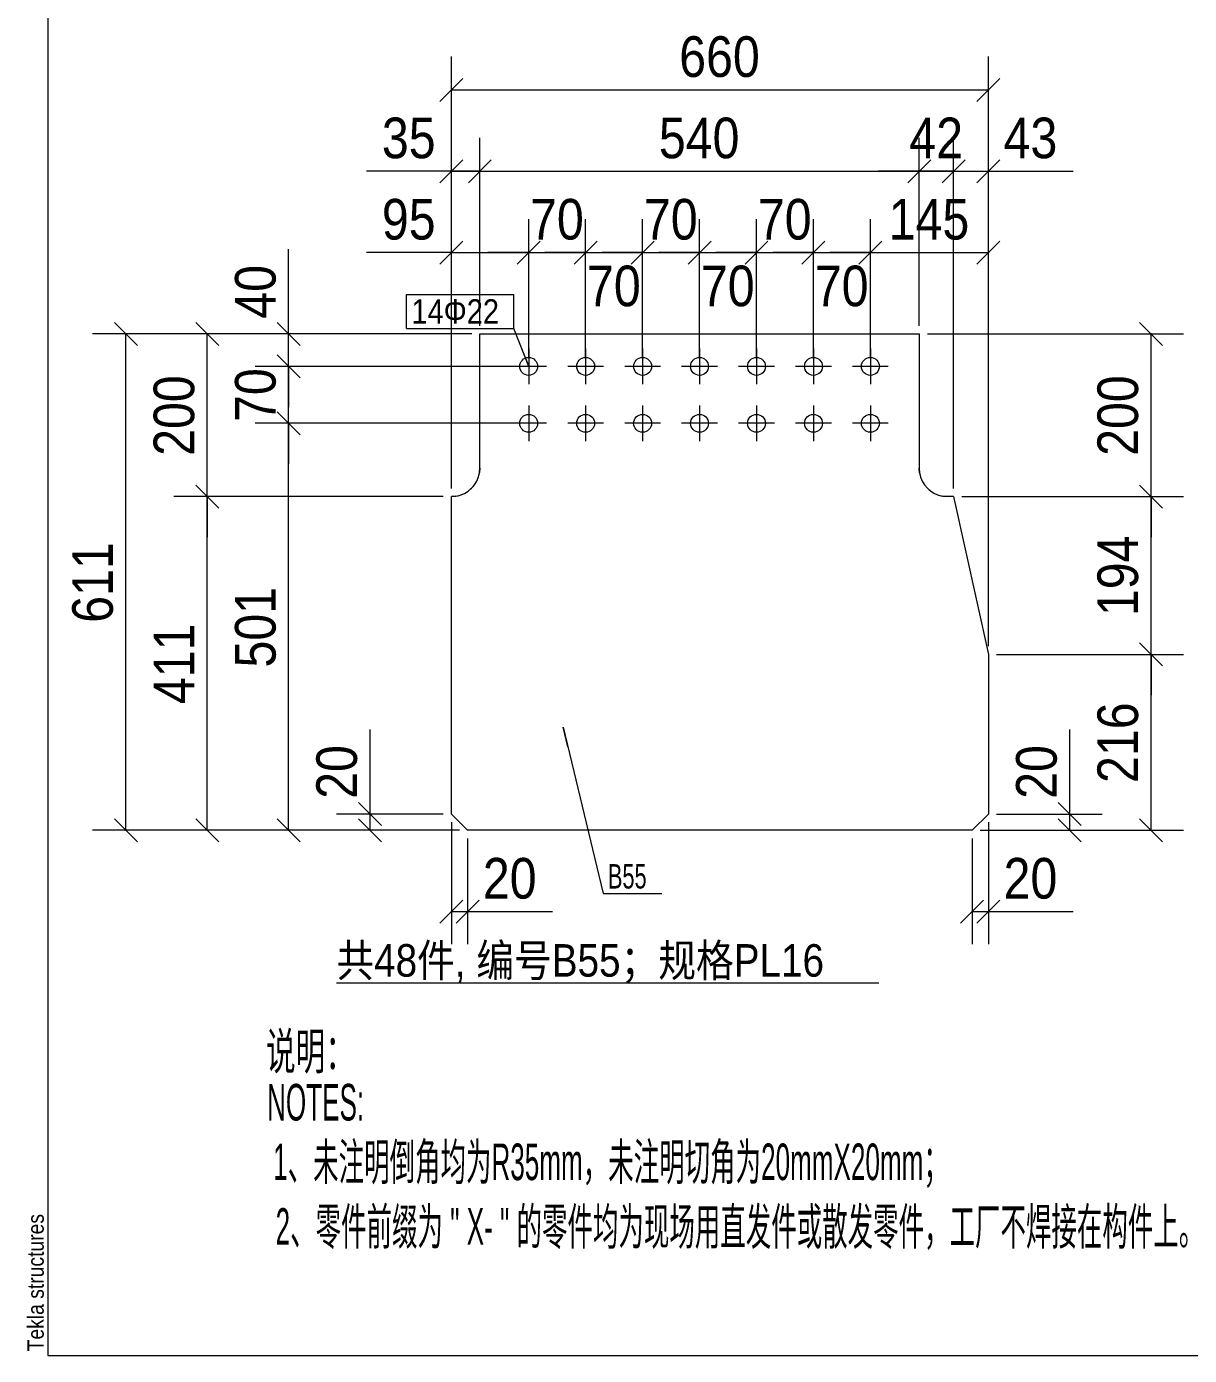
# Model space of a CAD drawing. Header units: inches. Extents: x 0 to 1938, y -2180 to 0.
# Drawn here: x 652.4 to 795.3, y -1740 to -1576.6 of the extents above; entities that cross this region are included whole.
import ezdxf

# ---------------------------------------------------------------- set-up
doc = ezdxf.new("R2010")
doc.units = ezdxf.units.IN
doc.header["$MEASUREMENT"] = 0
doc.linetypes.add('XKITLINE00', pattern=[0])
doc.linetypes.add('XKITLINE01', pattern=[4, 1, -1, 1, -1])
for name, color, linetype, lineweight in [('Bolt', 7, 'Continuous', 0), ('BoltMark', 3, 'Continuous', 0), ('DrawingSheet', 5, 'Continuous', 0), ('OtherObjectType', 1, 'Continuous', 0), ('Part', 2, 'Continuous', 0), ('PartMark', 3, 'Continuous', 0), ('Z-DIMENSIONS', 1, 'Continuous', 0)]:
    doc.layers.add(name, color=color, linetype=linetype, lineweight=lineweight)
doc.styles.add('Arial', font='arial.ttf')
doc.styles.add('Arial Narrow', font='ARIAL.TTF')
doc.styles.add('romsim', font='ARIAL.TTF')
doc.styles.add('宋体', font='ARIAL.TTF')

# ---------------------------------------------------------------- blocks, each defined once
blk = doc.blocks.new('*A1559')
at = {"layer": 'Part', "color": 2, "linetype": 'XKITLINE00', "lineweight": 0}
for p, q in [((58.1, 114.13), (58.1, 130.63)), ((58.1, 130.63), (112.1, 130.63)), ((112.1, 130.63), (112.1, 114.08)), ((58.1, 114.13), (58.06, 113.58)), ((112.14, 113.54), (112.1, 114.08)), ((55.15, 110.67), (54.6, 110.63)), ((54.6, 71.58), (54.6, 110.63)), ((115.55, 110.63), (115.01, 110.67)), ((116.32, 110.63), (115.55, 110.63)), ((116.32, 110.63), (120.6, 91.21)), ((120.6, 91.21), (120.6, 71.58)), ((56.6, 69.58), (54.6, 71.58)), ((120.6, 71.58), (118.6, 69.58)), ((118.6, 69.58), (56.6, 69.58))]:
    blk.add_line(p, q, dxfattribs=at)
at = {"layer": 'Part', "color": 6, "linetype": 'XKITLINE01', "lineweight": 0}
for p, q in [((58.06, 113.58), (58.1, 114.13)), ((112.1, 114.08), (112.14, 113.54)), ((54.6, 110.63), (55.15, 110.67)), ((115.01, 110.67), (115.55, 110.63))]:
    blk.add_line(p, q, dxfattribs=at)
at = {"layer": 'Part', "color": 2, "linetype": 'XKITLINE00', "lineweight": 0}
for centre, radius, start, end in [((54.6, 114.13), 3.5, 279, 351), ((115.55, 114.08), 3.45, 189, 261)]:
    blk.add_arc(centre, radius, start, end, dxfattribs=at)
at = {"layer": 'Part', "color": 6, "linetype": 'XKITLINE01', "lineweight": 0}
for centre, radius, start, end in [((54.6, 114.13), 3.5, 279, 351), ((115.55, 114.08), 3.45, 189, 261)]:
    blk.add_arc(centre, radius, start, end, dxfattribs=at)
blk = doc.blocks.new('*A1560')
at = {"layer": 'Bolt', "color": 2, "linetype": 'XKITLINE00', "lineweight": 0}
for p, q in [((64.1, 128.83), (64.1, 124.43)), ((71.1, 128.83), (71.1, 124.43)), ((78.1, 128.83), (78.1, 124.43)), ((85.1, 128.83), (85.1, 124.43)), ((92.1, 128.83), (92.1, 124.43)), ((99.1, 128.83), (99.1, 124.43)), ((106.1, 128.83), (106.1, 124.43)), ((66.3, 126.63), (61.9, 126.63)), ((73.3, 126.63), (68.9, 126.63)), ((80.3, 126.63), (75.9, 126.63)), ((87.3, 126.63), (82.9, 126.63)), ((94.3, 126.63), (89.9, 126.63)), ((101.3, 126.63), (96.9, 126.63)), ((108.3, 126.63), (103.9, 126.63)), ((64.1, 121.83), (64.1, 117.43)), ((71.1, 121.83), (71.1, 117.43)), ((78.1, 121.83), (78.1, 117.43)), ((85.1, 121.83), (85.1, 117.43)), ((92.1, 121.83), (92.1, 117.43)), ((99.1, 121.83), (99.1, 117.43)), ((106.1, 121.83), (106.1, 117.43)), ((66.3, 119.63), (61.9, 119.63)), ((73.3, 119.63), (68.9, 119.63)), ((80.3, 119.63), (75.9, 119.63)), ((87.3, 119.63), (82.9, 119.63)), ((94.3, 119.63), (89.9, 119.63)), ((101.3, 119.63), (96.9, 119.63)), ((108.3, 119.63), (103.9, 119.63))]:
    blk.add_line(p, q, dxfattribs=at)
for centre in [(64.1, 126.63), (71.1, 126.63), (78.1, 126.63), (85.1, 126.63), (92.1, 126.63), (99.1, 126.63), (106.1, 126.63), (64.1, 119.63), (71.1, 119.63), (78.1, 119.63), (85.1, 119.63), (92.1, 119.63), (99.1, 119.63), (106.1, 119.63)]:
    blk.add_circle(centre, 1.1, dxfattribs=at)
blk = doc.blocks.new('*A1597')
at = {"layer": 'DrawingSheet', "color": 5, "linetype": 'XKITLINE00', "lineweight": 0}
for p, q in [((5, 425), (5, 5)), ((5, 5), (635, 5))]:
    blk.add_line(p, q, dxfattribs=at)
at = {"layer": 'DrawingSheet', "color": 5, "style": 'Arial', "width": 0.85}
blk.add_text('Tekla structures', height=2, rotation=90, dxfattribs=at).set_placement((4.5, 5.5))
blk = doc.blocks.new('*A1598')
at = {"layer": 'OtherObjectType', "color": 7, "style": 'Arial'}
for s, width, p in [('说明：', 0.595, (31.8, 40.17)), ('NOTES:', 0.51, (31.95, 33.89)), ('1、未注明倒角均为R35mm，未注明切角为20mmX20mm；', 0.51, (32.7, 26.56)), ('2、零件前缀为 " X- " 的零件均为现场用直发件或散发零件，工厂不焊接在构件上。', 0.51, (33, 18.61))]:
    blk.add_text(s, height=4.5, dxfattribs=dict(at, width=width)).set_placement(p)
blk = doc.blocks.new('*A1650')
at = {"layer": 'OtherObjectType', "color": 6, "linetype": 'XKITLINE00', "lineweight": 0}
blk.add_line((40.47, 50.83), (107.13, 50.83), dxfattribs=at)
at = {"layer": 'OtherObjectType', "color": 3, "style": '宋体', "width": 0.85}
blk.add_text('共48件, 编号B55；规格PL16', height=4, dxfattribs=at).set_placement((40.47, 51.58))
blk = doc.blocks.new('*A1651')
at = {"layer": 'Z-DIMENSIONS', "color": 4, "linetype": 'XKITLINE00', "lineweight": 0}
for p, q in [((54.6, 70.58), (54.6, 55.58)), ((56.6, 68.58), (56.6, 55.58)), ((56.01, 60.99), (53.19, 58.16)), ((58.01, 60.99), (55.19, 58.16)), ((54.6, 59.58), (56.6, 59.58)), ((56.6, 59.58), (67.02, 59.58)), ((56.6, 59.58), (67.02, 59.58))]:
    blk.add_line(p, q, dxfattribs=at)
at = {"layer": 'Z-DIMENSIONS', "color": 7}
for p in [(54.6, 59.58), (56.6, 59.58)]:
    blk.add_point(p, dxfattribs=at)
at = {"layer": 'Z-DIMENSIONS', "color": 7, "style": 'Arial Narrow', "width": 0.85}
blk.add_text('20', height=5, dxfattribs=at).set_placement((58.47, 61.18))
blk = doc.blocks.new('*A1652')
at = {"layer": 'Z-DIMENSIONS', "color": 4, "linetype": 'XKITLINE00', "lineweight": 0}
for p, q in [((120.6, 70.58), (120.6, 55.58)), ((118.6, 68.58), (118.6, 55.58)), ((120.01, 60.99), (117.19, 58.16)), ((122.01, 60.99), (119.19, 58.16)), ((118.6, 59.58), (120.6, 59.58)), ((120.6, 59.58), (131.02, 59.58)), ((120.6, 59.58), (131.02, 59.58))]:
    blk.add_line(p, q, dxfattribs=at)
at = {"layer": 'Z-DIMENSIONS', "color": 7}
for p in [(118.6, 59.58), (120.6, 59.58)]:
    blk.add_point(p, dxfattribs=at)
at = {"layer": 'Z-DIMENSIONS', "color": 7, "style": 'Arial Narrow', "width": 0.85}
blk.add_text('20', height=5, dxfattribs=at).set_placement((122.47, 61.18))
blk = doc.blocks.new('*A1653')
at = {"layer": 'Z-DIMENSIONS', "color": 4, "linetype": 'XKITLINE00', "lineweight": 0}
for p, q in [((44.6, 71.58), (44.6, 81.99)), ((44.6, 71.58), (44.6, 81.99)), ((43.19, 72.99), (46.01, 70.16)), ((53.6, 71.58), (40.5, 71.58)), ((43.19, 70.99), (46.01, 68.16)), ((44.6, 69.58), (44.6, 71.58)), ((55.6, 69.58), (40.5, 69.58))]:
    blk.add_line(p, q, dxfattribs=at)
at = {"layer": 'Z-DIMENSIONS', "color": 7}
for p in [(44.6, 71.58), (44.6, 69.58)]:
    blk.add_point(p, dxfattribs=at)
at = {"layer": 'Z-DIMENSIONS', "color": 7, "style": 'Arial Narrow', "width": 0.85}
blk.add_text('20', height=5, rotation=90.0002, dxfattribs=at).set_placement((43, 73.45))
blk = doc.blocks.new('*A1654')
at = {"layer": 'Z-DIMENSIONS', "color": 4, "linetype": 'XKITLINE00', "lineweight": 0}
for p, q in [((130.6, 71.58), (130.6, 81.99)), ((130.6, 71.58), (130.6, 81.99)), ((129.19, 72.99), (132.01, 70.16)), ((121.6, 71.58), (134.6, 71.58)), ((129.19, 70.99), (132.01, 68.16)), ((130.6, 69.58), (130.6, 71.58)), ((119.6, 69.58), (134.6, 69.58))]:
    blk.add_line(p, q, dxfattribs=at)
at = {"layer": 'Z-DIMENSIONS', "color": 7}
for p in [(130.6, 71.58), (130.6, 69.58)]:
    blk.add_point(p, dxfattribs=at)
at = {"layer": 'Z-DIMENSIONS', "color": 7, "style": 'Arial Narrow', "width": 0.85}
blk.add_text('20', height=5, rotation=90.0002, dxfattribs=at).set_placement((129, 73.45))
blk = doc.blocks.new('*A1655')
at = {"layer": 'Z-DIMENSIONS', "color": 4, "linetype": 'XKITLINE00', "lineweight": 0}
for p, q in [((106.1, 127.63), (106.1, 144.73)), ((120.6, 92.21), (120.6, 144.73)), ((106.1, 140.63), (101.1, 140.63)), ((107.51, 142.04), (104.69, 139.21)), ((106.1, 140.63), (120.6, 140.63)), ((122.01, 142.04), (119.19, 139.21))]:
    blk.add_line(p, q, dxfattribs=at)
at = {"layer": 'Z-DIMENSIONS', "color": 7}
for p in [(106.1, 140.63), (120.6, 140.63)]:
    blk.add_point(p, dxfattribs=at)
at = {"layer": 'Z-DIMENSIONS', "color": 7, "style": 'Arial Narrow', "width": 0.85}
blk.add_text('145', height=5, dxfattribs=at).set_placement((108.35, 142.23))
blk = doc.blocks.new('*A1656')
at = {"layer": 'Z-DIMENSIONS', "color": 4, "linetype": 'XKITLINE00', "lineweight": 0}
for p, q in [((99.1, 127.63), (99.1, 144.63)), ((106.1, 127.63), (106.1, 144.63)), ((99.1, 140.63), (94.1, 140.63)), ((100.51, 142.04), (97.69, 139.21)), ((99.1, 140.63), (106.1, 140.63)), ((107.51, 142.04), (104.69, 139.21)), ((106.1, 140.63), (111.1, 140.63))]:
    blk.add_line(p, q, dxfattribs=at)
at = {"layer": 'Z-DIMENSIONS', "color": 7}
for p in [(99.1, 140.63), (106.1, 140.63)]:
    blk.add_point(p, dxfattribs=at)
at = {"layer": 'Z-DIMENSIONS', "color": 7, "style": 'Arial Narrow', "width": 0.85}
blk.add_text('70', height=5, dxfattribs=at).set_placement((99.27, 134.03))
blk = doc.blocks.new('*A1657')
at = {"layer": 'Z-DIMENSIONS', "color": 4, "linetype": 'XKITLINE00', "lineweight": 0}
for p, q in [((92.1, 127.63), (92.1, 144.73)), ((99.1, 127.63), (99.1, 144.73)), ((92.1, 140.63), (87.1, 140.63)), ((93.51, 142.04), (90.69, 139.21)), ((92.1, 140.63), (99.1, 140.63)), ((100.51, 142.04), (97.69, 139.21)), ((99.1, 140.63), (104.1, 140.63))]:
    blk.add_line(p, q, dxfattribs=at)
at = {"layer": 'Z-DIMENSIONS', "color": 7}
for p in [(92.1, 140.63), (99.1, 140.63)]:
    blk.add_point(p, dxfattribs=at)
at = {"layer": 'Z-DIMENSIONS', "color": 7, "style": 'Arial Narrow', "width": 0.85}
blk.add_text('70', height=5, dxfattribs=at).set_placement((92.27, 142.23))
blk = doc.blocks.new('*A1658')
at = {"layer": 'Z-DIMENSIONS', "color": 4, "linetype": 'XKITLINE00', "lineweight": 0}
for p, q in [((85.1, 127.63), (85.1, 144.63)), ((92.1, 127.63), (92.1, 144.63)), ((85.1, 140.63), (80.1, 140.63)), ((86.51, 142.04), (83.69, 139.21)), ((85.1, 140.63), (92.1, 140.63)), ((93.51, 142.04), (90.69, 139.21)), ((92.1, 140.63), (97.1, 140.63))]:
    blk.add_line(p, q, dxfattribs=at)
at = {"layer": 'Z-DIMENSIONS', "color": 7}
for p in [(85.1, 140.63), (92.1, 140.63)]:
    blk.add_point(p, dxfattribs=at)
at = {"layer": 'Z-DIMENSIONS', "color": 7, "style": 'Arial Narrow', "width": 0.85}
blk.add_text('70', height=5, dxfattribs=at).set_placement((85.27, 134.03))
blk = doc.blocks.new('*A1659')
at = {"layer": 'Z-DIMENSIONS', "color": 4, "linetype": 'XKITLINE00', "lineweight": 0}
for p, q in [((78.1, 127.63), (78.1, 144.73)), ((85.1, 127.63), (85.1, 144.73)), ((78.1, 140.63), (73.1, 140.63)), ((79.51, 142.04), (76.69, 139.21)), ((78.1, 140.63), (85.1, 140.63)), ((86.51, 142.04), (83.69, 139.21)), ((85.1, 140.63), (90.1, 140.63))]:
    blk.add_line(p, q, dxfattribs=at)
at = {"layer": 'Z-DIMENSIONS', "color": 7}
for p in [(78.1, 140.63), (85.1, 140.63)]:
    blk.add_point(p, dxfattribs=at)
at = {"layer": 'Z-DIMENSIONS', "color": 7, "style": 'Arial Narrow', "width": 0.85}
blk.add_text('70', height=5, dxfattribs=at).set_placement((78.27, 142.23))
blk = doc.blocks.new('*A1660')
at = {"layer": 'Z-DIMENSIONS', "color": 4, "linetype": 'XKITLINE00', "lineweight": 0}
for p, q in [((71.1, 127.63), (71.1, 144.63)), ((78.1, 127.63), (78.1, 144.63)), ((71.1, 140.63), (66.1, 140.63)), ((72.51, 142.04), (69.69, 139.21)), ((71.1, 140.63), (78.1, 140.63)), ((79.51, 142.04), (76.69, 139.21)), ((78.1, 140.63), (83.1, 140.63))]:
    blk.add_line(p, q, dxfattribs=at)
at = {"layer": 'Z-DIMENSIONS', "color": 7}
for p in [(71.1, 140.63), (78.1, 140.63)]:
    blk.add_point(p, dxfattribs=at)
at = {"layer": 'Z-DIMENSIONS', "color": 7, "style": 'Arial Narrow', "width": 0.85}
blk.add_text('70', height=5, dxfattribs=at).set_placement((71.27, 134.03))
blk = doc.blocks.new('*A1661')
at = {"layer": 'Z-DIMENSIONS', "color": 4, "linetype": 'XKITLINE00', "lineweight": 0}
for p, q in [((64.1, 127.63), (64.1, 144.73)), ((71.1, 127.63), (71.1, 144.73)), ((64.1, 140.63), (59.1, 140.63)), ((65.51, 142.04), (62.69, 139.21)), ((64.1, 140.63), (71.1, 140.63)), ((72.51, 142.04), (69.69, 139.21)), ((71.1, 140.63), (76.1, 140.63))]:
    blk.add_line(p, q, dxfattribs=at)
at = {"layer": 'Z-DIMENSIONS', "color": 7}
for p in [(64.1, 140.63), (71.1, 140.63)]:
    blk.add_point(p, dxfattribs=at)
at = {"layer": 'Z-DIMENSIONS', "color": 7, "style": 'Arial Narrow', "width": 0.85}
blk.add_text('70', height=5, dxfattribs=at).set_placement((64.27, 142.23))
blk = doc.blocks.new('*A1662')
at = {"layer": 'Z-DIMENSIONS', "color": 4, "linetype": 'XKITLINE00', "lineweight": 0}
for p, q in [((54.6, 111.63), (54.6, 144.73)), ((64.1, 127.63), (64.1, 144.73)), ((54.6, 140.63), (44.18, 140.63)), ((54.6, 140.63), (44.18, 140.63)), ((56.01, 142.04), (53.19, 139.21)), ((54.6, 140.63), (64.1, 140.63)), ((65.51, 142.04), (62.69, 139.21)), ((64.1, 140.63), (69.1, 140.63))]:
    blk.add_line(p, q, dxfattribs=at)
at = {"layer": 'Z-DIMENSIONS', "color": 7}
for p in [(54.6, 140.63), (64.1, 140.63)]:
    blk.add_point(p, dxfattribs=at)
at = {"layer": 'Z-DIMENSIONS', "color": 7, "style": 'Arial Narrow', "width": 0.85}
blk.add_text('95', height=5, dxfattribs=at).set_placement((46.06, 142.23))
blk = doc.blocks.new('*A1663')
at = {"layer": 'Z-DIMENSIONS', "color": 4, "linetype": 'XKITLINE00', "lineweight": 0}
for p, q in [((34.6, 130.63), (34.6, 141.04)), ((34.6, 130.63), (34.6, 141.04)), ((33.19, 132.04), (36.01, 129.21)), ((57.1, 130.63), (30.5, 130.63)), ((34.6, 126.63), (34.6, 130.63)), ((33.19, 128.04), (36.01, 125.21)), ((63.1, 126.63), (30.5, 126.63)), ((34.6, 126.63), (34.6, 121.63))]:
    blk.add_line(p, q, dxfattribs=at)
at = {"layer": 'Z-DIMENSIONS', "color": 7}
for p in [(34.6, 130.63), (34.6, 126.63)]:
    blk.add_point(p, dxfattribs=at)
at = {"layer": 'Z-DIMENSIONS', "color": 7, "style": 'Arial Narrow', "width": 0.85}
blk.add_text('40', height=5, rotation=90.0002, dxfattribs=at).set_placement((33, 132.5))
blk = doc.blocks.new('*A1664')
at = {"layer": 'Z-DIMENSIONS', "color": 4, "linetype": 'XKITLINE00', "lineweight": 0}
for p, q in [((34.6, 126.63), (34.6, 131.63)), ((33.19, 128.04), (36.01, 125.21)), ((63.1, 126.63), (30.5, 126.63)), ((34.6, 119.63), (34.6, 126.63)), ((33.19, 121.04), (36.01, 118.21)), ((63.1, 119.63), (30.5, 119.63)), ((34.6, 119.63), (34.6, 114.63))]:
    blk.add_line(p, q, dxfattribs=at)
at = {"layer": 'Z-DIMENSIONS', "color": 7}
for p in [(34.6, 126.63), (34.6, 119.63)]:
    blk.add_point(p, dxfattribs=at)
at = {"layer": 'Z-DIMENSIONS', "color": 7, "style": 'Arial Narrow', "width": 0.85}
blk.add_text('70', height=5, rotation=90.0002, dxfattribs=at).set_placement((33, 119.8))
blk = doc.blocks.new('*A1665')
at = {"layer": 'Z-DIMENSIONS', "color": 4, "linetype": 'XKITLINE00', "lineweight": 0}
for p, q in [((34.6, 119.63), (34.6, 124.63)), ((33.19, 121.04), (36.01, 118.21)), ((63.1, 119.63), (30.5, 119.63)), ((34.6, 69.58), (34.6, 119.63)), ((33.19, 70.99), (36.01, 68.16)), ((55.6, 69.58), (30.5, 69.58))]:
    blk.add_line(p, q, dxfattribs=at)
at = {"layer": 'Z-DIMENSIONS', "color": 7}
for p in [(34.6, 119.63), (34.6, 69.58)]:
    blk.add_point(p, dxfattribs=at)
at = {"layer": 'Z-DIMENSIONS', "color": 7, "style": 'Arial Narrow', "width": 0.85}
blk.add_text('501', height=5, rotation=90.0002, dxfattribs=at).set_placement((33, 89.6))
blk = doc.blocks.new('*A1666')
at = {"layer": 'Z-DIMENSIONS', "color": 4, "linetype": 'XKITLINE00', "lineweight": 0}
for p, q in [((116.32, 111.63), (116.32, 154.73)), ((120.6, 92.21), (120.6, 154.73)), ((117.74, 152.04), (114.91, 149.21)), ((122.01, 152.04), (119.19, 149.21)), ((116.32, 150.63), (111.32, 150.63)), ((116.32, 150.63), (120.6, 150.63)), ((120.6, 150.63), (131.02, 150.63)), ((120.6, 150.63), (131.02, 150.63))]:
    blk.add_line(p, q, dxfattribs=at)
at = {"layer": 'Z-DIMENSIONS', "color": 7}
for p in [(116.32, 150.63), (120.6, 150.63)]:
    blk.add_point(p, dxfattribs=at)
at = {"layer": 'Z-DIMENSIONS', "color": 7, "style": 'Arial Narrow', "width": 0.85}
blk.add_text('43', height=5, dxfattribs=at).set_placement((122.47, 152.23))
blk = doc.blocks.new('*A1667')
at = {"layer": 'Z-DIMENSIONS', "color": 4, "linetype": 'XKITLINE00', "lineweight": 0}
for p, q in [((112.1, 131.63), (112.1, 154.73)), ((116.32, 111.63), (116.32, 154.73)), ((113.51, 152.04), (110.69, 149.21)), ((117.74, 152.04), (114.91, 149.21)), ((112.1, 150.63), (107.1, 150.63)), ((112.1, 150.63), (116.32, 150.63)), ((116.32, 150.63), (121.32, 150.63))]:
    blk.add_line(p, q, dxfattribs=at)
at = {"layer": 'Z-DIMENSIONS', "color": 7}
for p in [(112.1, 150.63), (116.32, 150.63)]:
    blk.add_point(p, dxfattribs=at)
at = {"layer": 'Z-DIMENSIONS', "color": 7, "style": 'Arial Narrow', "width": 0.85}
blk.add_text('42', height=5, dxfattribs=at).set_placement((110.88, 152.23))
blk = doc.blocks.new('*A1668')
at = {"layer": 'Z-DIMENSIONS', "color": 4, "linetype": 'XKITLINE00', "lineweight": 0}
for p, q in [((58.1, 131.63), (58.1, 154.73)), ((112.1, 131.63), (112.1, 154.73)), ((59.51, 152.04), (56.69, 149.21)), ((113.51, 152.04), (110.69, 149.21)), ((58.1, 150.63), (53.1, 150.63)), ((58.1, 150.63), (112.1, 150.63)), ((112.1, 150.63), (117.1, 150.63))]:
    blk.add_line(p, q, dxfattribs=at)
at = {"layer": 'Z-DIMENSIONS', "color": 7}
for p in [(58.1, 150.63), (112.1, 150.63)]:
    blk.add_point(p, dxfattribs=at)
at = {"layer": 'Z-DIMENSIONS', "color": 7, "style": 'Arial Narrow', "width": 0.85}
blk.add_text('540', height=5, dxfattribs=at).set_placement((80.1, 152.23))
blk = doc.blocks.new('*A1669')
at = {"layer": 'Z-DIMENSIONS', "color": 4, "linetype": 'XKITLINE00', "lineweight": 0}
for p, q in [((54.6, 111.63), (54.6, 154.73)), ((58.1, 131.63), (58.1, 154.73)), ((56.01, 152.04), (53.19, 149.21)), ((59.51, 152.04), (56.69, 149.21)), ((54.6, 150.63), (44.18, 150.63)), ((54.6, 150.63), (44.18, 150.63)), ((54.6, 150.63), (58.1, 150.63)), ((58.1, 150.63), (63.1, 150.63))]:
    blk.add_line(p, q, dxfattribs=at)
at = {"layer": 'Z-DIMENSIONS', "color": 7}
for p in [(54.6, 150.63), (58.1, 150.63)]:
    blk.add_point(p, dxfattribs=at)
at = {"layer": 'Z-DIMENSIONS', "color": 7, "style": 'Arial Narrow', "width": 0.85}
blk.add_text('35', height=5, dxfattribs=at).set_placement((46.06, 152.23))
blk = doc.blocks.new('*A1670')
at = {"layer": 'Z-DIMENSIONS', "color": 4, "linetype": 'XKITLINE00', "lineweight": 0}
for p, q in [((23.19, 132.04), (26.01, 129.21)), ((57.1, 130.63), (20.5, 130.63)), ((24.6, 110.63), (24.6, 130.63)), ((23.19, 112.04), (26.01, 109.21)), ((53.6, 110.63), (20.5, 110.63)), ((24.6, 110.63), (24.6, 105.63))]:
    blk.add_line(p, q, dxfattribs=at)
at = {"layer": 'Z-DIMENSIONS', "color": 7}
for p in [(24.6, 130.63), (24.6, 110.63)]:
    blk.add_point(p, dxfattribs=at)
at = {"layer": 'Z-DIMENSIONS', "color": 7, "style": 'Arial Narrow', "width": 0.85}
blk.add_text('200', height=5, rotation=90.0002, dxfattribs=at).set_placement((23, 115.63))
blk = doc.blocks.new('*A1671')
at = {"layer": 'Z-DIMENSIONS', "color": 4, "linetype": 'XKITLINE00', "lineweight": 0}
for p, q in [((24.6, 110.63), (24.6, 115.63)), ((23.19, 112.04), (26.01, 109.21)), ((53.6, 110.63), (20.5, 110.63)), ((24.6, 69.58), (24.6, 110.63)), ((23.19, 70.99), (26.01, 68.16)), ((55.6, 69.58), (20.5, 69.58))]:
    blk.add_line(p, q, dxfattribs=at)
at = {"layer": 'Z-DIMENSIONS', "color": 7}
for p in [(24.6, 110.63), (24.6, 69.58)]:
    blk.add_point(p, dxfattribs=at)
at = {"layer": 'Z-DIMENSIONS', "color": 7, "style": 'Arial Narrow', "width": 0.85}
blk.add_text('411', height=5, rotation=90.0002, dxfattribs=at).set_placement((23, 85.1))
blk = doc.blocks.new('*A1672')
at = {"layer": 'Z-DIMENSIONS', "color": 4, "linetype": 'XKITLINE00', "lineweight": 0}
for p, q in [((139.19, 132.04), (142.01, 129.21)), ((113.1, 130.63), (144.6, 130.63)), ((140.6, 110.63), (140.6, 130.63)), ((139.19, 112.04), (142.01, 109.21)), ((117.32, 110.63), (144.6, 110.63)), ((140.6, 110.63), (140.6, 105.63))]:
    blk.add_line(p, q, dxfattribs=at)
at = {"layer": 'Z-DIMENSIONS', "color": 7}
for p in [(140.6, 130.63), (140.6, 110.63)]:
    blk.add_point(p, dxfattribs=at)
at = {"layer": 'Z-DIMENSIONS', "color": 7, "style": 'Arial Narrow', "width": 0.85}
blk.add_text('200', height=5, rotation=90.0002, dxfattribs=at).set_placement((139, 115.63))
blk = doc.blocks.new('*A1673')
at = {"layer": 'Z-DIMENSIONS', "color": 4, "linetype": 'XKITLINE00', "lineweight": 0}
for p, q in [((140.6, 110.63), (140.6, 115.63)), ((139.19, 112.04), (142.01, 109.21)), ((117.32, 110.63), (144.6, 110.63)), ((140.6, 91.21), (140.6, 110.63)), ((139.19, 92.62), (142.01, 89.8)), ((121.6, 91.21), (144.6, 91.21)), ((140.6, 91.21), (140.6, 86.21))]:
    blk.add_line(p, q, dxfattribs=at)
at = {"layer": 'Z-DIMENSIONS', "color": 7}
for p in [(140.6, 110.63), (140.6, 91.21)]:
    blk.add_point(p, dxfattribs=at)
at = {"layer": 'Z-DIMENSIONS', "color": 7, "style": 'Arial Narrow', "width": 0.85}
blk.add_text('194', height=5, rotation=90.0002, dxfattribs=at).set_placement((139, 95.92))
blk = doc.blocks.new('*A1674')
at = {"layer": 'Z-DIMENSIONS', "color": 4, "linetype": 'XKITLINE00', "lineweight": 0}
for p, q in [((140.6, 91.21), (140.6, 96.21)), ((139.19, 92.62), (142.01, 89.8)), ((121.6, 91.21), (144.6, 91.21)), ((140.6, 69.58), (140.6, 91.21)), ((139.19, 70.99), (142.01, 68.16)), ((119.6, 69.58), (144.6, 69.58))]:
    blk.add_line(p, q, dxfattribs=at)
at = {"layer": 'Z-DIMENSIONS', "color": 7}
for p in [(140.6, 91.21), (140.6, 69.58)]:
    blk.add_point(p, dxfattribs=at)
at = {"layer": 'Z-DIMENSIONS', "color": 7, "style": 'Arial Narrow', "width": 0.85}
blk.add_text('216', height=5, rotation=90.0002, dxfattribs=at).set_placement((139, 75.4))
blk = doc.blocks.new('*A1675')
at = {"layer": 'Z-DIMENSIONS', "color": 4, "linetype": 'XKITLINE00', "lineweight": 0}
for p, q in [((54.6, 111.63), (54.6, 164.73)), ((120.6, 92.21), (120.6, 164.73)), ((56.01, 162.04), (53.19, 159.21)), ((122.01, 162.04), (119.19, 159.21)), ((54.6, 160.63), (120.6, 160.63))]:
    blk.add_line(p, q, dxfattribs=at)
at = {"layer": 'Z-DIMENSIONS', "color": 7}
for p in [(54.6, 160.63), (120.6, 160.63)]:
    blk.add_point(p, dxfattribs=at)
at = {"layer": 'Z-DIMENSIONS', "color": 7, "style": 'Arial Narrow', "width": 0.85}
blk.add_text('660', height=5, dxfattribs=at).set_placement((82.6, 162.23))
blk = doc.blocks.new('*A1676')
at = {"layer": 'Z-DIMENSIONS', "color": 4, "linetype": 'XKITLINE00', "lineweight": 0}
for p, q in [((13.19, 132.04), (16.01, 129.21)), ((57.1, 130.63), (10.5, 130.63)), ((14.6, 69.58), (14.6, 130.63)), ((13.19, 70.99), (16.01, 68.16)), ((55.6, 69.58), (10.5, 69.58))]:
    blk.add_line(p, q, dxfattribs=at)
at = {"layer": 'Z-DIMENSIONS', "color": 7}
for p in [(14.6, 130.63), (14.6, 69.58)]:
    blk.add_point(p, dxfattribs=at)
at = {"layer": 'Z-DIMENSIONS', "color": 7, "style": 'Arial Narrow', "width": 0.85}
blk.add_text('611', height=5, rotation=90.0002, dxfattribs=at).set_placement((13, 95.1))
blk = doc.blocks.new('*A1677')
at = {"layer": 'PartMark', "color": 4, "linetype": 'XKITLINE00', "lineweight": 0}
for p, q in [((68.32, 82.27), (73.24, 61.82)), ((68.91, 79.84), (68.32, 82.27)), ((73.24, 61.82), (80.48, 61.82))]:
    blk.add_line(p, q, dxfattribs=at)
at = {"layer": 'PartMark', "color": 1, "style": 'romsim', "width": 0.6375}
blk.add_text('B55', height=3, dxfattribs=at).set_placement((73.84, 62.42))
blk = doc.blocks.new('*A1678')
at = {"layer": 'BoltMark', "color": 1, "linetype": 'XKITLINE00', "lineweight": 0}
for p, q in [((49.09, 135.49), (62.29, 135.49)), ((49.09, 131.29), (49.09, 135.49)), ((62.29, 131.29), (62.29, 135.49)), ((49.09, 131.29), (62.29, 131.29)), ((64.1, 126.63), (62.29, 131.29)), ((63.19, 128.96), (64.1, 126.63))]:
    blk.add_line(p, q, dxfattribs=at)
at = {"layer": 'BoltMark', "color": 4, "style": '宋体', "width": 0.85}
blk.add_text('14Φ22', height=3, dxfattribs=at).set_placement((49.69, 131.89))
blk = doc.blocks.new('P详图~009 (PL16mm零件图1)')
at = {"lineweight": 0}
for name in ['*A1597', '*A1675', '*A1669', '*A1668', '*A1667', '*A1666', '*A1662', '*A1661', '*A1659', '*A1657', '*A1655', '*A1660', '*A1658', '*A1656', '*A1663', '*A1676', '*A1670', '*A1664', '*A1672', '*A1559', '*A1560', '*A1665', '*A1671', '*A1673', '*A1674', '*A1653', '*A1654', '*A1651', '*A1652', '*A1650', '*A1598']:
    blk.add_blockref(name, (0, 0), dxfattribs=at)
at = {"layer": 'BoltMark', "lineweight": 0}
blk.add_blockref('*A1678', (0, 0), dxfattribs=at)
at = {"layer": 'PartMark', "lineweight": 0}
blk.add_blockref('*A1677', (0, 0), dxfattribs=at)

msp = doc.modelspace()

# ---------------------------------------------------------------- block references
msp.add_blockref('P详图~009 (PL16mm零件图1)', (650, -1745))

doc.saveas('drawing.dxf')
